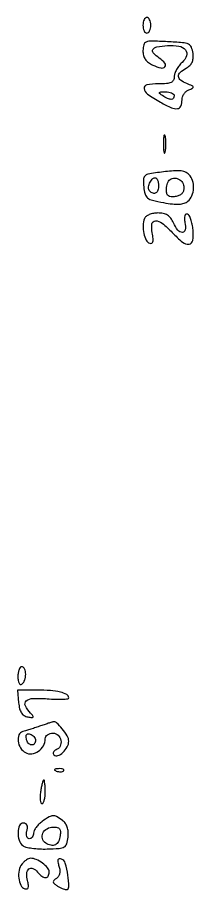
# Model space of a CAD drawing. Extents: x 105 to 1385, y 45 to 986.
# Drawn here: x 1330.9 to 1376, y 280 to 503 of the extents above; entities that cross this region are included whole.
import ezdxf

# ---------------------------------------------------------------- set-up
doc = ezdxf.new("R2010")
doc.units = 0

msp = doc.modelspace()

# ---------------------------------------------------------------- linework, layer by layer
for points in [[(1363, 501, 0.048028), (1363.073693, 500.234582, 0.068025), (1363.29375, 499.5875, 0.088204), (1363.618118, 499.151477, 0.191087), (1364, 499, 0.191087), (1364.381882, 499.151477, 0.088204), (1364.70625, 499.5875, 0.068025), (1364.926307, 500.234582, 0.048028), (1365, 501, 0.048028), (1364.926307, 501.765418, 0.068025), (1364.70625, 502.4125, 0.088204), (1364.381882, 502.848523, 0.191087), (1364, 503, 0.191087), (1363.618118, 502.848523, 0.088204), (1363.29375, 502.4125, 0.068025), (1363.073693, 501.765418, 0.048028)], [(1363, 494.526279, 0.062638), (1363.153282, 493.307522, 0.086087), (1363.604711, 492.301987, 0.083154), (1364.38268, 491.48289, 0.054477), (1365.504226, 490.816121, 0.045451), (1367.576343, 490.090854, 0.271969), (1368.630397, 490.399948, 0.38922), (1368.641151, 491.288619, 0.057445), (1367.172938, 492.591423, -0.050173), (1365.639707, 493.912682, -0.348263), (1365.557478, 494.834099, -0.208748), (1366.568373, 495.493466, -0.024788), (1369.289191, 495.812741, -0.059491), (1372.176594, 495.663629, -0.174406), (1373.883468, 494.695886, -0.271994), (1374.151969, 493.208048, -0.121248), (1372.996469, 491.496804, 0.044925), (1372.232509, 490.669221, 0.038855), (1371.586463, 489.678794, 0.040729), (1371.142565, 488.681839, 0.084572), (1371, 487.845012, -0.11607), (1370.784416, 486.928847, -0.172738), (1370.196707, 486.36296, -0.088954), (1369.051267, 486.074209, -0.017377), (1366.916667, 486, 0.043249), (1363.976104, 485.745169, 0.401702), (1363.288317, 484.809659, 0.21363), (1364.140988, 483.421777, 0.021362), (1367.529043, 481.315394, 0.022099), (1370.281969, 479.919348, 0.136075), (1371.837092, 479.676923, 0.277134), (1372.694981, 480.337996, 0.093661), (1373, 481.952028, -0.085999), (1373.130647, 482.705994, -0.065073), (1373.514062, 483.455011, -0.064584), (1374.080962, 484.085846, -0.081609), (1374.75, 484.493171, 0.021711), (1375.708331, 484.929713, 0.367122), (1375.832747, 485.227087, 0.216779), (1375.556854, 485.532664, 0.010354), (1374.25, 486.067935, -0.062161), (1372.636895, 486.932909, -0.230593), (1372.097792, 487.916985, -0.225713), (1372.535801, 488.964412, -0.059906), (1374.059932, 490.032075, 0.066857), (1374.976649, 490.693349, 0.095113), (1375.560996, 491.507188, 0.087818), (1375.830746, 492.529956, 0.049466), (1375.809932, 493.817258, 0.068196), (1375.412373, 495.366467, 0.191531), (1374.650359, 496.158857, 0.08694), (1373.136567, 496.550257, 0.007993), (1369.25, 496.797717, 0.006108), (1365.204831, 496.940905, 0.093207), (1363.829206, 496.715078, 0.244098), (1363.200177, 496.030827, 0.066232)], [(1371, 483, -0.163584), (1370.775753, 482.332924, -0.234725), (1370.227035, 482.060308, -0.112355), (1369.301377, 482.270972, -0.031558), (1368, 483, -0.023197), (1367.271114, 483.520491, -0.409657), (1367.237851, 483.781653, -0.220444), (1367.555791, 483.949578, -0.011293), (1368.75, 483.984687, -0.042523), (1369.611405, 483.917196, -0.062416), (1370.339062, 483.701752, -0.082215), (1370.832025, 483.381177, -0.210568)], [(1368.252183, 470.5, 0.008901), (1368.284834, 469.071102, 0.053901), (1368.394187, 468.339362, 0.67161), (1368.54341, 468.319562, 0.082665), (1368.707261, 468.761659, 0.028254), (1368.840609, 469.754739, 0.020511), (1368.880728, 470.869594, 0.020826), (1368.830983, 471.934218, 0.041951), (1368.68708, 472.761659, 0.285845), (1368.523779, 472.916221, 0.417468), (1368.37161, 472.814362, 0.038992), (1368.273069, 471.938425, 0.009782)], [(1366.191691, 463.272256, 0.024786), (1364.264392, 462.937115, 0.164557), (1363.443027, 462.435877, 0.172274), (1363.114779, 461.55172, 0.027755), (1363.191691, 459.686451, 0.04351), (1363.534018, 457.843664, 0.1581), (1364.182663, 456.862723, 0.108453), (1365.43526, 456.24697, 0.01531), (1368.264087, 455.643405, 0.017266), (1370.563889, 455.307429, 0.042373), (1372.270662, 455.263319, 0.059437), (1373.553052, 455.493487, 0.099425), (1374.514087, 456.011691, 0.12464), (1375.533878, 457.410154, 0.085199), (1375.9497, 459.341338, 0.084963), (1375.698005, 461.30587, 0.122724), (1374.8, 462.8, 0.102997), (1373.754071, 463.485451, 0.080184), (1372.422543, 463.77599, 0.038337), (1370.315775, 463.729989, 0.006035)], [(1367, 460, -0.069473), (1366.83178, 458.79516, -0.186855), (1366.319195, 458.116527, -0.235241), (1365.579208, 458.047981, -0.104297), (1364.735568, 458.597766, -0.214275), (1364.430132, 459.401339, -0.081237), (1364.699345, 460.599301, -0.081579), (1365.334562, 461.6448, -0.218907), (1366.106989, 462, -0.208972), (1366.448422, 461.850784, -0.081888), (1366.737678, 461.4125, -0.06238), (1366.934472, 460.765672, -0.042713)], [(1373.5, 459.486305, -0.084037), (1373.352022, 458.612091, -0.109883), (1372.926592, 457.924769, -0.10146), (1372.219584, 457.445807, -0.063115), (1371.25, 457.180449, -0.046099), (1370.179999, 457.128035, -0.143478), (1369.503621, 457.35835, -0.169862), (1369.125661, 457.88657, -0.071261), (1369, 458.763782, -0.03312), (1369.05172, 459.543706, -0.032663), (1369.205988, 460.313683, -0.034471), (1369.43141, 460.967628, -0.09643), (1369.701236, 461.367903, -0.171058), (1370.808153, 461.897919, -0.142866), (1372.098071, 461.668407, -0.133961), (1373.121237, 460.759678, -0.145573)], [(1363.389534, 451.572726, 0.085652), (1363.039664, 449.806159, 0.058857), (1363.229607, 447.768442, 0.062604), (1363.834633, 446.033644, 0.200646), (1364.741071, 445.247971, 0.189497), (1365.253357, 445.276913, 0.231509), (1365.553544, 445.644501, 0.08826), (1365.598413, 446.478629, 0.01877), (1365.366071, 447.919643, -0.080584), (1365.283079, 450.187661, -0.373808), (1366.182639, 450.994479, -0.177014), (1367.909689, 450.393745, -0.030426), (1370.5, 448, 0.028635), (1373.155708, 445.528135, 0.20748), (1374.792925, 445.051758, 0.337759), (1375.73274, 445.976774, 0.056606), (1375.810365, 448.6727, 0.027454), (1375.609577, 450.10582, 0.03651), (1375.262492, 451.374332, 0.03982), (1374.833569, 452.335677, 0.190932), (1374.381095, 452.712335, 0.21604), (1373.958443, 452.666232, 0.190488), (1373.68477, 452.313709, 0.08923), (1373.608766, 451.59725, 0.029154), (1373.747672, 450.539635, -0.078351), (1373.807755, 448.691637, -0.374516), (1373.083271, 448.042995, -0.239211), (1371.947363, 448.600229, -0.054455), (1370.818046, 450.5, 0.054676), (1370.123911, 451.666521, 0.092084), (1369.286271, 452.433103, 0.089802), (1368.213539, 452.859528, 0.04985), (1366.8081, 453, 0.046308), (1365.669255, 452.894297, 0.05265), (1364.619663, 452.580738, 0.060049), (1363.806286, 452.119919, 0.143211)], [(1331, 334.440983, 0.035659), (1331.068671, 333.479336, 0.083483), (1331.287316, 332.794783, 0.1651), (1331.615199, 332.478234, 0.253782), (1332, 332.5, 0.111412), (1332.383556, 332.876024, 0.050262), (1332.70625, 333.50665, 0.046318), (1332.925923, 334.270704, 0.046881), (1333, 335.059017, 0.049547), (1332.926216, 335.801778, 0.069539), (1332.70625, 336.429836, 0.089706), (1332.381787, 336.852535, 0.186414), (1332, 337, 0.230178), (1331.616918, 336.813779, 0.073461), (1331.29375, 336.248289, 0.055981), (1331.073066, 335.420991, 0.037227)], [(1331.186642, 327.758189, 0.035035), (1331.442434, 326.235221, 0.083967), (1331.891098, 325.185712, 0.110949), (1332.567129, 324.519241, 0.095663), (1333.5, 324.161125, 0.014498), (1334.55492, 324.005141, 0.259633), (1334.860671, 324.130909, 0.352422), (1334.859206, 324.415129, 0.021029), (1334.25, 325.102935, -0.075406), (1332.907241, 326.998204, -0.343045), (1333.152331, 328.238687, -0.174071), (1334.847146, 328.896264, -0.027048), (1338.5, 328.791557, 0.012305), (1340.608859, 328.668832, 0.020609), (1342.384375, 328.682487, 0.015948), (1343.761759, 328.794016, 0.38158), (1344, 329.060739, 0.279565), (1343.497939, 329.888493, 0.061738), (1341.874771, 330.494009, 0.04135), (1339.333202, 330.880944, 0.017109), (1335.854854, 331), (1330.873283, 331)], [(1336.5, 321.75715, -0.002575), (1335.259766, 321.338427, -0.002567), (1334.014062, 320.932082, -0.002512), (1332.922243, 320.588166, -0.010104), (1332.25, 320.394916, 0.232312), (1331.272376, 319.543952, 0.13185), (1331.05515, 317.954688, 0.107954), (1331.673269, 316.215156, 0.131476), (1332.930554, 315.037166, 0.155356), (1334.56942, 314.733608, 0.121524), (1336.267517, 315.386309, 0.114429), (1337.541243, 316.797891, 0.12724), (1338, 318.571429, -0.138775), (1338.154169, 319.116197, -0.100075), (1338.5875, 319.580357, -0.085667), (1339.235615, 319.892899, -0.069717), (1340, 320, -0.194431), (1341.297497, 319.475629, -0.158604), (1342.005315, 318.142413, -0.158937), (1341.792337, 316.650069, -0.195115), (1340.75, 315.720238, 0.076562), (1340.32661, 315.491215, 0.130241), (1340.080401, 315.175998, 0.15914), (1340.0494, 314.826374, 0.131406), (1340.225834, 314.494404, 0.299078), (1341.19433, 314.257651, 0.100942), (1342.499556, 315.044789, 0.081182), (1343.614532, 316.466936, 0.126393), (1344, 317.967457, 0.135695), (1343.628088, 319.312618, 0.038039), (1342.357184, 321.109767, 0.035137), (1340.886417, 322.6516, 0.251643), (1339.921259, 322.893619, 0.017415), (1339.637191, 322.811262, 0.000925), (1338.742495, 322.515899, 0.001453), (1337.67986, 322.159484, 0.001057)], [(1335.5, 318.166667, -0.165439), (1335.193715, 317.266326, -0.277325), (1334.472826, 316.983457, -0.191218), (1333.642725, 317.486701, -0.111376), (1333.154497, 318.562347, -0.058438), (1333.095579, 319.233934, -0.165894), (1333.258082, 319.66825, -0.209098), (1333.619166, 319.852447, -0.095591), (1334.154497, 319.781834, -0.072298), (1334.668818, 319.523099, -0.066546), (1335.104758, 319.122372, -0.070355), (1335.399395, 318.646187, -0.103772)], [(1340.8125, 310.316886, 0.051402), (1341.359369, 310.160852, 0.05415), (1341.916927, 310.123424, 0.060344), (1342.402231, 310.202593, 0.126455), (1342.729167, 310.395833, 0.296942), (1342.77538, 310.614691, 0.208169), (1342.592839, 310.799335, 0.077125), (1342.112848, 310.910055, 0.028489), (1341.416667, 310.921053, 0.018894), (1340.670344, 310.862007, 0.168741), (1340.37858, 310.720685, 0.470617), (1340.395823, 310.538436, 0.054073)], [(1336.786692, 305, 0.025568), (1336.677574, 303.850015, 0.042928), (1336.7186, 302.88125, 0.055623), (1336.88429, 302.202007, 0.314934), (1337.173193, 302, 0.282744), (1337.492393, 302.196188, 0.049958), (1337.757125, 302.88125, 0.041208), (1337.940059, 303.850422, 0.026053), (1338, 305, 0.012096), (1337.97217, 306.150175, 0.019939), (1337.886465, 307.11875, 0.014861), (1337.766339, 307.87344, 0.360284), (1337.613499, 308, 0.322443), (1337.442408, 307.876863, 0.013551), (1337.211193, 307.11875, 0.018975), (1336.983363, 306.149992, 0.011827)], [(1337.222506, 297.443296, 0.039673), (1336.372128, 296.740993, 0.040914), (1335.652861, 295.919906, 0.04435), (1335.155452, 295.106729, 0.115592), (1335, 294.443296, -0.075804), (1334.915917, 293.891872, -0.089195), (1334.67199, 293.423968, -0.10073), (1334.309208, 293.111177, -0.128387), (1333.883369, 293, -0.197013), (1333.496045, 293.158779, -0.126717), (1333.242791, 293.580679, -0.086529), (1333.167727, 294.225436, -0.049804), (1333.289749, 295, 0.047946), (1333.429127, 295.863891, 0.120594), (1333.318305, 296.487449, 0.169691), (1332.968104, 296.861786, 0.121219), (1332.40638, 297, 0.29412), (1331.424802, 296.367918, 0.100172), (1331.025358, 294.637834, 0.083582), (1331.308655, 292.620948, 0.150112), (1332.25, 291.257674, 0.111514), (1333.03626, 290.881388, 0.021393), (1334.601562, 290.594166, 0.02183), (1336.494111, 290.413752, 0.018587), (1338.5, 290.385229, 0.01153), (1341.594537, 290.527709, 0.113584), (1342.83426, 290.904781, 0.191458), (1343.478927, 291.716833, 0.044866), (1343.835788, 293.450686, 0.043651), (1343.871523, 294.82134, 0.066533), (1343.64231, 295.987678, 0.075336), (1343.146769, 296.945808, 0.07809), (1342.394658, 297.700686, 0.026889), (1340.907063, 298.670229, 0.144382), (1339.977141, 298.8949, 0.123454), (1338.999319, 298.597358, 0.017492)], [(1341.819551, 293.828328, -0.069172), (1341.37268, 292.298626, -0.169844), (1340.57761, 291.460131, -0.181483), (1339.473703, 291.331009, -0.080516), (1338.104283, 291.915331, -0.184617), (1337.272967, 293.027956, -0.181645), (1337.388551, 294.420523, -0.151976), (1338.448617, 295.572608, -0.132092), (1340.038166, 296, -0.056169), (1341.036448, 295.887499, -0.166351), (1341.614815, 295.529608, -0.159276), (1341.867407, 294.880466, -0.050364)], [(1332.045681, 286.555042, 0.123809), (1331.291123, 284.978363, 0.079595), (1331.207306, 282.942301, 0.086295), (1331.745583, 281.137687, 0.200237), (1332.793616, 280.230456, 0.132815), (1333.336071, 280.201037, 0.267966), (1333.643676, 280.478282, 0.117062), (1333.696607, 281.133818, 0.023357), (1333.462589, 282.293033, -0.069754), (1333.262853, 284.15924, -0.209624), (1333.803272, 285.289733, -0.298428), (1334.813237, 285.423396, -0.107821), (1336.009138, 284.48899, 0.052368), (1337.125683, 283.398854, 0.166696), (1338.09556, 283.057479, 0.280225), (1338.747655, 283.446904, 0.122104), (1339, 284.464816, 0.177231), (1338.595903, 285.569033, 0.05895), (1337.31716, 286.763637, 0.057341), (1335.693415, 287.691334, 0.101475), (1334.188186, 288, 0.110128), (1333.742879, 287.900714, 0.038672), (1333.169715, 287.575544, 0.036146), (1332.574195, 287.107975, 0.035063)], [(1341.502073, 285.993467, -0.047751), (1341.721406, 284.973941, -0.080287), (1341.683199, 284.101292, -0.096569), (1341.388931, 283.398485, -0.102593), (1340.857012, 282.875154, 0.039616), (1340.197403, 282.371651, 0.233182), (1340.040033, 281.979296, 0.201396), (1340.24708, 281.575906, 0.029562), (1341, 281.015313, 0.021541), (1341.633758, 280.63729, 0.021569), (1342.29742, 280.315379, 0.022), (1342.899258, 280.085754, 0.075545), (1343.310365, 280.015313, 0.424273), (1344.028429, 280.730821, 0.03337), (1343.782985, 283.715763, 0.032029), (1343.122467, 286.772785, 0.249021), (1342.145061, 287.791013, 0.09694), (1341.557861, 287.864476, 0.297994), (1341.253399, 287.63396, 0.140272), (1341.216445, 287.064455, 0.023355)]]:
    msp.add_lwpolyline(points, format="xyb", close=True)

doc.saveas('drawing.dxf')
